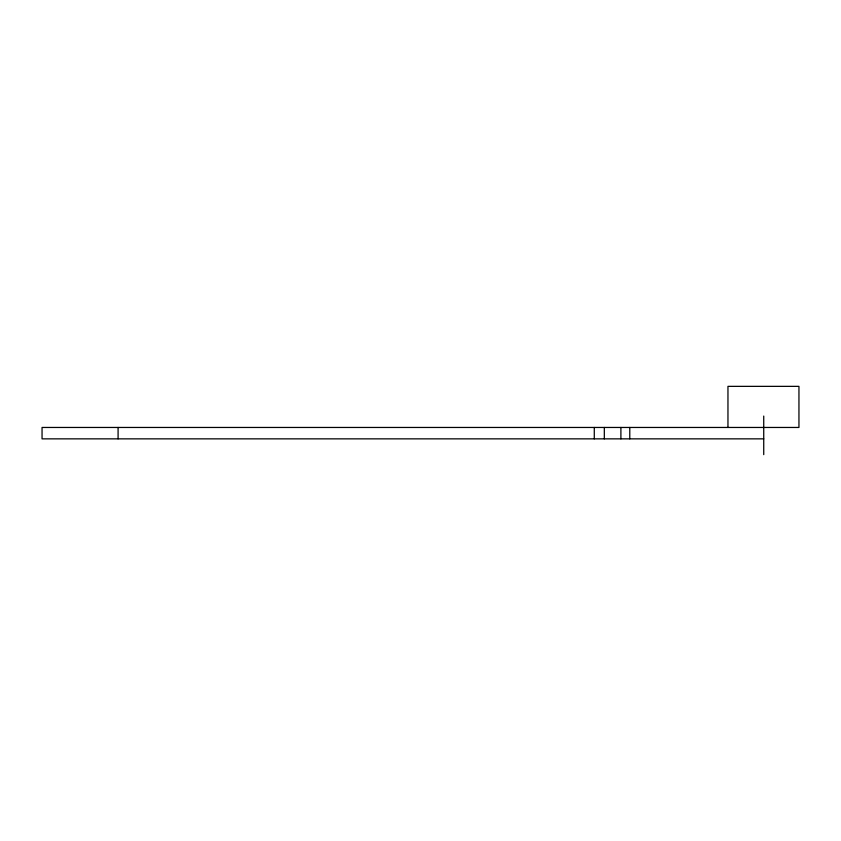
<?xml version="1.0" encoding="UTF-8"?>
<svg xmlns="http://www.w3.org/2000/svg" width="841" height="841" viewBox="0 0 841 841"><rect width="100%" height="100%" fill="white"/><g stroke="black" fill="none" stroke-linecap="round" stroke-linejoin="round"><path stroke-width="1.26" d="M763.733 438.855L42.05 438.855L42.05 427.459L798.95 427.459L798.95 386.355L727.959 386.355L727.959 427.459M763.733 416.064L763.733 454.645M629.783 427.459L629.783 438.855M620.9 427.459L620.9 438.855M604.322 427.459L604.322 438.855M594.282 427.459L594.282 438.855M118.087 427.459L118.087 438.855"/></g></svg>
